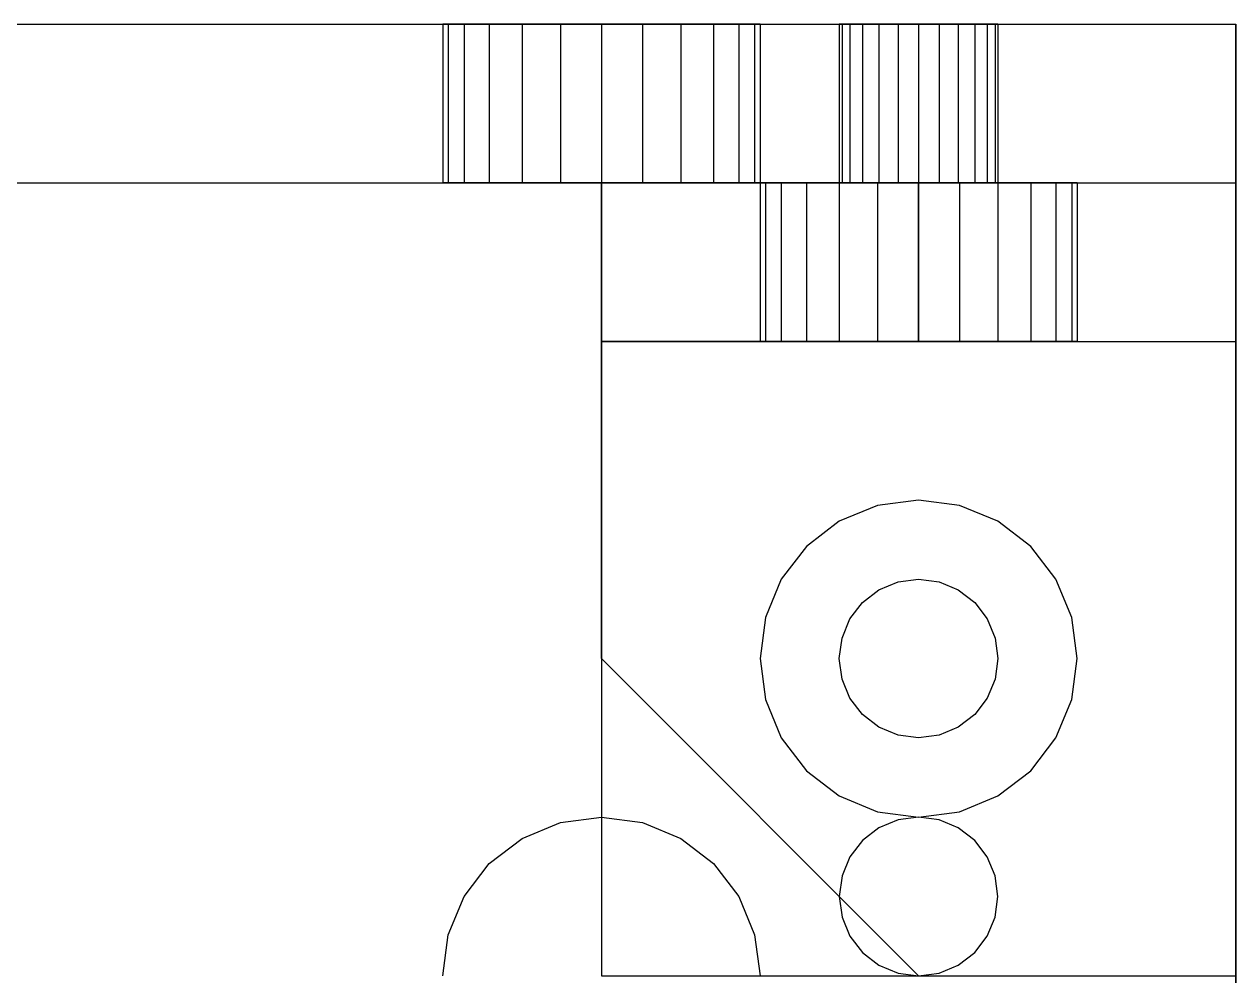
# Model space of a CAD drawing. Header units: metres. Extents: x 0 to 3.5, y -1.5 to 0.
# Drawn here: x 2.545 to 3.5, y -0.75 to 0 of the extents above; entities that cross this region are included whole.
import ezdxf

# ---------------------------------------------------------------- set-up
doc = ezdxf.new("R2010")
doc.units = ezdxf.units.M

msp = doc.modelspace()

# ---------------------------------------------------------------- linework, layer by layer
at = {"layer": 'MY3DLAYER'}
for p, q in [((0, 0), (3.5, 0)), ((0, 0, 1.5), (3.5, 0, 1.5)), ((3.1875, 0, 0.5), (3.18963, 0, 0.51618)), ((3.1875, 0, 0.5), (3.1875, -0.125, 0.5)), ((3.18963, 0, 0.48382), (3.1875, 0, 0.5)), ((3.1875, 0, 1), (3.18963, 0, 1.01618)), ((3.18963, 0, 0.98382), (3.1875, 0, 1)), ((3.1875, 0, 1), (3.1875, -0.125, 1)), ((3.18963, 0, 0.51618), (3.18963, -0.125, 0.51618)), ((3.18963, 0, 0.48382), (3.18963, -0.125, 0.48382)), ((3.18963, 0, 0.51618), (3.19587, 0, 0.53125)), ((3.19587, 0, 0.46875), (3.18963, 0, 0.48382)), ((3.18963, 0, 1.01618), (3.19587, 0, 1.03125)), ((3.18963, 0, 1.01618), (3.18963, -0.125, 1.01618)), ((3.19587, 0, 0.53125), (3.20581, 0, 0.54419)), ((3.19587, 0, 0.53125), (3.19587, -0.125, 0.53125)), ((3.20581, 0, 0.45581), (3.19587, 0, 0.46875)), ((3.19587, 0, 0.46875), (3.19587, -0.125, 0.46875)), ((3.19587, 0, 1.03125), (3.20581, 0, 1.04419)), ((3.19587, 0, 1.03125), (3.19587, -0.125, 1.03125)), ((3.20581, 0, 0.54419), (3.20581, -0.125, 0.54419)), ((3.20581, 0, 0.45581), (3.20581, -0.125, 0.45581)), ((3.21875, 0, 0.44587), (3.20581, 0, 0.45581)), ((3.20581, 0, 0.54419), (3.21875, 0, 0.55413)), ((3.20581, 0, 1.04419), (3.21875, 0, 1.05413)), ((3.20581, 0, 1.04419), (3.20581, -0.125, 1.04419)), ((3.21875, 0, 0.55413), (3.21875, -0.125, 0.55413)), ((3.23382, 0, 0.43963), (3.21875, 0, 0.44587)), ((3.21875, 0, 0.44587), (3.21875, -0.125, 0.44587)), ((3.21875, 0, 0.55413), (3.23382, 0, 0.56037)), ((3.21875, 0, 1.05413), (3.23382, 0, 1.06037)), ((3.21875, 0, 1.05413), (3.21875, -0.125, 1.05413)), ((3.25, 0, 0.4375), (3.23382, 0, 0.43963)), ((3.23382, 0, 0.43963), (3.23382, -0.125, 0.43963)), ((3.23382, 0, 0.56037), (3.23382, -0.125, 0.56037)), ((3.23382, 0, 0.56037), (3.25, 0, 0.5625)), ((3.23382, 0, 1.06037), (3.25, 0, 1.0625)), ((3.23382, 0, 1.06037), (3.23382, -0.125, 1.06037)), ((3.25, 0, 0.4375), (3.25, -0.125, 0.4375)), ((3.26618, 0, 0.43963), (3.25, 0, 0.4375)), ((3.25, 0, 0.5625), (3.26618, 0, 0.56037)), ((3.25, 0, 0.5625), (3.25, -0.125, 0.5625)), ((3.25, 0, 1.0625), (3.26618, 0, 1.06037)), ((3.25, 0, 1.0625), (3.25, -0.125, 1.0625)), ((3.26618, 0, 0.56037), (3.28125, 0, 0.55413)), ((3.26618, 0, 0.56037), (3.26618, -0.125, 0.56037)), ((3.26618, 0, 0.43963), (3.26618, -0.125, 0.43963)), ((3.28125, 0, 0.44587), (3.26618, 0, 0.43963)), ((3.26618, 0, 1.06037), (3.28125, 0, 1.05413)), ((3.26618, 0, 1.06037), (3.26618, -0.125, 1.06037)), ((3.28125, 0, 0.55413), (3.28125, -0.125, 0.55413)), ((3.29419, 0, 0.45581), (3.28125, 0, 0.44587)), ((3.28125, 0, 0.55413), (3.29419, 0, 0.54419)), ((3.28125, 0, 0.44587), (3.28125, -0.125, 0.44587)), ((3.28125, 0, 1.05413), (3.29419, 0, 1.04419)), ((3.28125, 0, 1.05413), (3.28125, -0.125, 1.05413)), ((3.30413, 0, 0.46875), (3.29419, 0, 0.45581)), ((3.29419, 0, 0.45581), (3.29419, -0.125, 0.45581)), ((3.29419, 0, 0.54419), (3.29419, -0.125, 0.54419)), ((3.29419, 0, 0.54419), (3.30413, 0, 0.53125)), ((3.29419, 0, 1.04419), (3.30413, 0, 1.03125)), ((3.29419, 0, 1.04419), (3.29419, -0.125, 1.04419)), ((3.30413, 0, 0.53125), (3.31037, 0, 0.51618)), ((3.30413, 0, 0.53125), (3.30413, -0.125, 0.53125)), ((3.31037, 0, 0.48382), (3.30413, 0, 0.46875)), ((3.30413, 0, 0.46875), (3.30413, -0.125, 0.46875)), ((3.30413, 0, 1.03125), (3.31037, 0, 1.01618)), ((3.30413, 0, 1.03125), (3.30413, -0.125, 1.03125)), ((3.31037, 0, 0.51618), (3.31037, -0.125, 0.51618)), ((3.31037, 0, 0.51618), (3.3125, 0, 0.5)), ((3.3125, 0, 0.5), (3.31037, 0, 0.48382)), ((3.31037, 0, 0.48382), (3.31037, -0.125, 0.48382)), ((3.3125, 0, 1), (3.31037, 0, 0.98382)), ((3.31037, 0, 1.01618), (3.3125, 0, 1)), ((3.31037, 0, 1.01618), (3.31037, -0.125, 1.01618)), ((3.3125, 0, 0.5), (3.3125, -0.125, 0.5)), ((3.3125, 0, 1), (3.3125, -0.125, 1)), ((3.5, 0, 1.5), (3.5, -1.5, 1.5)), ((3.5, 0), (3.5, 0, 1.5)), ((3.5, -1.5), (3.5, 0)), ((2.875, 0, 0.75), (2.87926, 0, 0.78235)), ((2.87926, 0, 0.71765), (2.875, 0, 0.75)), ((2.875, 0, 0.75), (2.875, -0.125, 0.75)), ((2.89175, 0, 0.6875), (2.87926, 0, 0.71765)), ((2.87926, 0, 0.78235), (2.89175, 0, 0.8125)), ((2.87926, 0, 0.78235), (2.87926, -0.125, 0.78235)), ((2.87926, 0, 0.71765), (2.87926, -0.125, 0.71765)), ((2.91161, 0, 0.66161), (2.89175, 0, 0.6875)), ((2.89175, 0, 0.8125), (2.91161, 0, 0.83839)), ((2.89175, 0, 0.6875), (2.89175, -0.125, 0.6875)), ((2.89175, 0, 0.8125), (2.89175, -0.125, 0.8125)), ((2.9375, 0, 0.64175), (2.91161, 0, 0.66161)), ((2.91161, 0, 0.83839), (2.9375, 0, 0.85825)), ((2.91161, 0, 0.83839), (2.91161, -0.125, 0.83839)), ((2.91161, 0, 0.66161), (2.91161, -0.125, 0.66161)), ((2.96765, 0, 0.62926), (2.9375, 0, 0.64175)), ((2.9375, 0, 0.85825), (2.96765, 0, 0.87074)), ((2.9375, 0, 0.85825), (2.9375, -0.125, 0.85825)), ((2.9375, 0, 0.64175), (2.9375, -0.125, 0.64175)), ((3, 0, 0.625), (2.96765, 0, 0.62926)), ((2.96765, 0, 0.87074), (3, 0, 0.875)), ((2.96765, 0, 0.87074), (2.96765, -0.125, 0.87074)), ((2.96765, 0, 0.62926), (2.96765, -0.125, 0.62926)), ((3.03235, 0, 0.62926), (3, 0, 0.625)), ((3, 0, 0.875), (3.03235, 0, 0.87074)), ((3, 0, 0.875), (3, -0.125, 0.875)), ((3, 0, 0.625), (3, -0.125, 0.625)), ((3.0625, 0, 0.64175), (3.03235, 0, 0.62926)), ((3.03235, 0, 0.87074), (3.0625, 0, 0.85825)), ((3.03235, 0, 0.87074), (3.03235, -0.125, 0.87074)), ((3.03235, 0, 0.62926), (3.03235, -0.125, 0.62926)), ((3.08839, 0, 0.66161), (3.0625, 0, 0.64175)), ((3.0625, 0, 0.85825), (3.08839, 0, 0.83839)), ((3.0625, 0, 0.85825), (3.0625, -0.125, 0.85825)), ((3.0625, 0, 0.64175), (3.0625, -0.125, 0.64175)), ((3.10825, 0, 0.6875), (3.08839, 0, 0.66161)), ((3.08839, 0, 0.83839), (3.10825, 0, 0.8125)), ((3.08839, 0, 0.83839), (3.08839, -0.125, 0.83839)), ((3.08839, 0, 0.66161), (3.08839, -0.125, 0.66161)), ((3.12074, 0, 0.71765), (3.10825, 0, 0.6875)), ((3.10825, 0, 0.8125), (3.12074, 0, 0.78235)), ((3.10825, 0, 0.8125), (3.10825, -0.125, 0.8125)), ((3.10825, 0, 0.6875), (3.10825, -0.125, 0.6875)), ((3.125, 0, 0.75), (3.12074, 0, 0.71765)), ((3.12074, 0, 0.78235), (3.125, 0, 0.75)), ((3.12074, 0, 0.71765), (3.12074, -0.125, 0.71765)), ((3.12074, 0, 0.78235), (3.12074, -0.125, 0.78235)), ((3.125, 0, 0.75), (3.125, -0.125, 0.75)), ((3.19587, 0, 0.96875), (3.18963, 0, 0.98382)), ((3.18963, 0, 0.98382), (3.18963, -0.125, 0.98382)), ((3.20581, 0, 0.95581), (3.19587, 0, 0.96875)), ((3.19587, 0, 0.96875), (3.19587, -0.125, 0.96875)), ((3.21875, 0, 0.94587), (3.20581, 0, 0.95581)), ((3.20581, 0, 0.95581), (3.20581, -0.125, 0.95581)), ((3.23382, 0, 0.93963), (3.21875, 0, 0.94587)), ((3.21875, 0, 0.94587), (3.21875, -0.125, 0.94587)), ((3.25, 0, 0.9375), (3.23382, 0, 0.93963)), ((3.23382, 0, 0.93963), (3.23382, -0.125, 0.93963)), ((3.26618, 0, 0.93963), (3.25, 0, 0.9375)), ((3.25, 0, 0.9375), (3.25, -0.125, 0.9375)), ((3.28125, 0, 0.94587), (3.26618, 0, 0.93963)), ((3.26618, 0, 0.93963), (3.26618, -0.125, 0.93963)), ((3.29419, 0, 0.95581), (3.28125, 0, 0.94587)), ((3.28125, 0, 0.94587), (3.28125, -0.125, 0.94587)), ((3.30413, 0, 0.96875), (3.29419, 0, 0.95581)), ((3.29419, 0, 0.95581), (3.29419, -0.125, 0.95581)), ((3.31037, 0, 0.98382), (3.30413, 0, 0.96875)), ((3.30413, 0, 0.96875), (3.30413, -0.125, 0.96875)), ((3.31037, 0, 0.98382), (3.31037, -0.125, 0.98382)), ((0.5, -0.125, 0.125), (3, -0.125, 0.125)), ((0.5, -0.125, 1.375), (3, -0.125, 1.375)), ((2.875, -0.125, 0.75), (2.87926, -0.125, 0.78235)), ((2.87926, -0.125, 0.71765), (2.875, -0.125, 0.75)), ((2.87926, -0.125, 0.78235), (2.89175, -0.125, 0.8125)), ((2.89175, -0.125, 0.6875), (2.87926, -0.125, 0.71765)), ((2.89175, -0.125, 0.8125), (2.91161, -0.125, 0.83839)), ((2.91161, -0.125, 0.66161), (2.89175, -0.125, 0.6875)), ((2.91161, -0.125, 0.83839), (2.9375, -0.125, 0.85825)), ((2.9375, -0.125, 0.64175), (2.91161, -0.125, 0.66161)), ((2.9375, -0.125, 0.85825), (2.96765, -0.125, 0.87074)), ((2.96765, -0.125, 0.62926), (2.9375, -0.125, 0.64175)), ((2.96765, -0.125, 0.87074), (3, -0.125, 0.875)), ((3, -0.125, 0.625), (2.96765, -0.125, 0.62926)), ((3.25, -0.125, 0.75), (3, -0.125, 0.5)), ((3, -0.125, 0.125), (3, -0.125, 0.5)), ((3, -0.125, 0.125), (3, -0.5, 0.125)), ((3, -0.25, 0.5), (3, -0.125, 0.5)), ((3, -0.125, 1.375), (3, -0.75, 1.375)), ((3, -0.125, 1.375), (3, -0.125, 1)), ((3.25, -0.125, 0.75), (3, -0.125, 1)), ((3, -0.25, 1), (3, -0.125, 1)), ((3, -0.125, 0.875), (3.03235, -0.125, 0.87074)), ((3.03235, -0.125, 0.62926), (3, -0.125, 0.625)), ((3, -0.125, 0.125), (3.5, -0.125, 0.125)), ((3, -0.125, 1.375), (3.5, -0.125, 1.375)), ((3.03235, -0.125, 0.87074), (3.0625, -0.125, 0.85825)), ((3.0625, -0.125, 0.64175), (3.03235, -0.125, 0.62926)), ((3.0625, -0.125, 0.85825), (3.08839, -0.125, 0.83839)), ((3.08839, -0.125, 0.66161), (3.0625, -0.125, 0.64175)), ((3.08839, -0.125, 0.83839), (3.10825, -0.125, 0.8125)), ((3.10825, -0.125, 0.6875), (3.08839, -0.125, 0.66161)), ((3.10825, -0.125, 0.8125), (3.12074, -0.125, 0.78235)), ((3.12074, -0.125, 0.71765), (3.10825, -0.125, 0.6875)), ((3.12074, -0.125, 0.78235), (3.125, -0.125, 0.75)), ((3.125, -0.125, 0.75), (3.12074, -0.125, 0.71765)), ((3.125, -0.125, 0.5), (3.12926, -0.125, 0.46765)), ((3.12926, -0.125, 0.53235), (3.125, -0.125, 0.5)), ((3.125, -0.125, 0.5), (3.125, -0.25, 0.5)), ((3.12926, -0.125, 1.03235), (3.125, -0.125, 1)), ((3.125, -0.125, 1), (3.125, -0.25, 1)), ((3.125, -0.125, 1), (3.12926, -0.125, 0.96765)), ((3.12926, -0.125, 0.46765), (3.14175, -0.125, 0.4375)), ((3.12926, -0.125, 0.53235), (3.12926, -0.25, 0.53235)), ((3.14175, -0.125, 0.5625), (3.12926, -0.125, 0.53235)), ((3.12926, -0.125, 0.46765), (3.12926, -0.25, 0.46765)), ((3.14175, -0.125, 1.0625), (3.12926, -0.125, 1.03235)), ((3.12926, -0.125, 1.03235), (3.12926, -0.25, 1.03235)), ((3.12926, -0.125, 0.96765), (3.12926, -0.25, 0.96765)), ((3.12926, -0.125, 0.96765), (3.14175, -0.125, 0.9375)), ((3.16161, -0.125, 0.58839), (3.14175, -0.125, 0.5625)), ((3.14175, -0.125, 0.5625), (3.14175, -0.25, 0.5625)), ((3.14175, -0.125, 0.4375), (3.16161, -0.125, 0.41161)), ((3.14175, -0.125, 0.4375), (3.14175, -0.25, 0.4375)), ((3.16161, -0.125, 1.08839), (3.14175, -0.125, 1.0625)), ((3.14175, -0.125, 1.0625), (3.14175, -0.25, 1.0625)), ((3.14175, -0.125, 0.9375), (3.14175, -0.25, 0.9375)), ((3.14175, -0.125, 0.9375), (3.16161, -0.125, 0.91161)), ((3.1875, -0.125, 0.60825), (3.16161, -0.125, 0.58839)), ((3.16161, -0.125, 0.58839), (3.16161, -0.25, 0.58839)), ((3.16161, -0.125, 0.41161), (3.1875, -0.125, 0.39175)), ((3.16161, -0.125, 0.41161), (3.16161, -0.25, 0.41161)), ((3.16161, -0.125, 1.08839), (3.16161, -0.25, 1.08839)), ((3.16161, -0.125, 0.91161), (3.16161, -0.25, 0.91161)), ((3.16161, -0.125, 0.91161), (3.1875, -0.125, 0.89175)), ((3.1875, -0.125, 1.10825), (3.16161, -0.125, 1.08839)), ((3.21765, -0.125, 0.62074), (3.1875, -0.125, 0.60825)), ((3.1875, -0.125, 0.60825), (3.1875, -0.25, 0.60825)), ((3.1875, -0.125, 0.39175), (3.21765, -0.125, 0.37926)), ((3.1875, -0.125, 0.39175), (3.1875, -0.25, 0.39175)), ((3.1875, -0.125, 0.89175), (3.1875, -0.25, 0.89175)), ((3.1875, -0.125, 0.89175), (3.21765, -0.125, 0.87926)), ((3.21765, -0.125, 1.12074), (3.1875, -0.125, 1.10825)), ((3.1875, -0.125, 1.10825), (3.1875, -0.25, 1.10825)), ((3.1875, -0.125, 0.5), (3.18963, -0.125, 0.51618)), ((3.18963, -0.125, 0.48382), (3.1875, -0.125, 0.5)), ((3.1875, -0.125, 1), (3.18963, -0.125, 1.01618)), ((3.18963, -0.125, 0.98382), (3.1875, -0.125, 1)), ((3.18963, -0.125, 0.51618), (3.19587, -0.125, 0.53125)), ((3.19587, -0.125, 0.46875), (3.18963, -0.125, 0.48382)), ((3.18963, -0.125, 1.01618), (3.19587, -0.125, 1.03125)), ((3.19587, -0.125, 0.96875), (3.18963, -0.125, 0.98382)), ((3.19587, -0.125, 0.53125), (3.20581, -0.125, 0.54419)), ((3.20581, -0.125, 0.45581), (3.19587, -0.125, 0.46875)), ((3.19587, -0.125, 1.03125), (3.20581, -0.125, 1.04419)), ((3.20581, -0.125, 0.95581), (3.19587, -0.125, 0.96875)), ((3.20581, -0.125, 0.54419), (3.21875, -0.125, 0.55413)), ((3.21875, -0.125, 0.44587), (3.20581, -0.125, 0.45581)), ((3.20581, -0.125, 1.04419), (3.21875, -0.125, 1.05413)), ((3.21875, -0.125, 0.94587), (3.20581, -0.125, 0.95581)), ((3.25, -0.125, 0.625), (3.21765, -0.125, 0.62074)), ((3.21765, -0.125, 0.62074), (3.21765, -0.25, 0.62074)), ((3.21765, -0.125, 0.37926), (3.25, -0.125, 0.375)), ((3.21765, -0.125, 0.37926), (3.21765, -0.25, 0.37926)), ((3.21765, -0.125, 0.87926), (3.21765, -0.25, 0.87926)), ((3.21765, -0.125, 0.87926), (3.25, -0.125, 0.875)), ((3.25, -0.125, 1.125), (3.21765, -0.125, 1.12074)), ((3.21765, -0.125, 1.12074), (3.21765, -0.25, 1.12074)), ((3.21875, -0.125, 0.55413), (3.23382, -0.125, 0.56037)), ((3.23382, -0.125, 0.43963), (3.21875, -0.125, 0.44587)), ((3.21875, -0.125, 1.05413), (3.23382, -0.125, 1.06037)), ((3.23382, -0.125, 0.93963), (3.21875, -0.125, 0.94587)), ((3.25, -0.125, 0.4375), (3.23382, -0.125, 0.43963)), ((3.23382, -0.125, 0.56037), (3.25, -0.125, 0.5625)), ((3.23382, -0.125, 1.06037), (3.25, -0.125, 1.0625)), ((3.25, -0.125, 0.9375), (3.23382, -0.125, 0.93963)), ((3.25, -0.125, 0.625), (3.25, -0.25, 0.625)), ((3.28235, -0.125, 0.62074), (3.25, -0.125, 0.625)), ((3.25, -0.125, 0.375), (3.28235, -0.125, 0.37926)), ((3.25, -0.125, 0.375), (3.25, -0.25, 0.375)), ((3.25, -0.125, 0.875), (3.25, -0.25, 0.875)), ((3.25, -0.125, 0.875), (3.28235, -0.125, 0.87926)), ((3.25, -0.125, 0.75), (3.5, -0.125, 0.75)), ((3.28235, -0.125, 1.12074), (3.25, -0.125, 1.125)), ((3.25, -0.125, 1.125), (3.25, -0.25, 1.125)), ((3.25, -0.25, 0.75), (3.25, -0.125, 0.75)), ((3.26618, -0.125, 0.43963), (3.25, -0.125, 0.4375)), ((3.25, -0.125, 0.5625), (3.26618, -0.125, 0.56037)), ((3.25, -0.125, 1.0625), (3.26618, -0.125, 1.06037)), ((3.26618, -0.125, 0.93963), (3.25, -0.125, 0.9375)), ((3.26618, -0.125, 0.56037), (3.28125, -0.125, 0.55413)), ((3.28125, -0.125, 0.44587), (3.26618, -0.125, 0.43963)), ((3.26618, -0.125, 1.06037), (3.28125, -0.125, 1.05413)), ((3.28125, -0.125, 0.94587), (3.26618, -0.125, 0.93963)), ((3.29419, -0.125, 0.45581), (3.28125, -0.125, 0.44587)), ((3.28125, -0.125, 0.55413), (3.29419, -0.125, 0.54419)), ((3.28125, -0.125, 1.05413), (3.29419, -0.125, 1.04419)), ((3.29419, -0.125, 0.95581), (3.28125, -0.125, 0.94587)), ((3.28235, -0.125, 0.62074), (3.28235, -0.25, 0.62074)), ((3.28235, -0.125, 0.37926), (3.3125, -0.125, 0.39175)), ((3.28235, -0.125, 0.37926), (3.28235, -0.25, 0.37926)), ((3.3125, -0.125, 0.60825), (3.28235, -0.125, 0.62074)), ((3.28235, -0.125, 0.87926), (3.28235, -0.25, 0.87926)), ((3.28235, -0.125, 0.87926), (3.3125, -0.125, 0.89175)), ((3.3125, -0.125, 1.10825), (3.28235, -0.125, 1.12074)), ((3.28235, -0.125, 1.12074), (3.28235, -0.25, 1.12074)), ((3.30413, -0.125, 0.46875), (3.29419, -0.125, 0.45581)), ((3.29419, -0.125, 0.54419), (3.30413, -0.125, 0.53125)), ((3.29419, -0.125, 1.04419), (3.30413, -0.125, 1.03125)), ((3.30413, -0.125, 0.96875), (3.29419, -0.125, 0.95581)), ((3.30413, -0.125, 0.53125), (3.31037, -0.125, 0.51618)), ((3.31037, -0.125, 0.48382), (3.30413, -0.125, 0.46875)), ((3.30413, -0.125, 1.03125), (3.31037, -0.125, 1.01618)), ((3.31037, -0.125, 0.98382), (3.30413, -0.125, 0.96875)), ((3.31037, -0.125, 0.51618), (3.3125, -0.125, 0.5)), ((3.3125, -0.125, 0.5), (3.31037, -0.125, 0.48382)), ((3.31037, -0.125, 1.01618), (3.3125, -0.125, 1)), ((3.3125, -0.125, 1), (3.31037, -0.125, 0.98382)), ((3.33839, -0.125, 0.58839), (3.3125, -0.125, 0.60825)), ((3.3125, -0.125, 0.60825), (3.3125, -0.25, 0.60825)), ((3.3125, -0.125, 0.39175), (3.33839, -0.125, 0.41161)), ((3.3125, -0.125, 0.39175), (3.3125, -0.25, 0.39175)), ((3.3125, -0.125, 0.89175), (3.3125, -0.25, 0.89175)), ((3.3125, -0.125, 0.89175), (3.33839, -0.125, 0.91161)), ((3.33839, -0.125, 1.08839), (3.3125, -0.125, 1.10825)), ((3.3125, -0.125, 1.10825), (3.3125, -0.25, 1.10825)), ((3.33839, -0.125, 0.58839), (3.33839, -0.25, 0.58839)), ((3.33839, -0.125, 0.41161), (3.35825, -0.125, 0.4375)), ((3.33839, -0.125, 0.41161), (3.33839, -0.25, 0.41161)), ((3.35825, -0.125, 0.5625), (3.33839, -0.125, 0.58839)), ((3.33839, -0.125, 0.91161), (3.33839, -0.25, 0.91161)), ((3.33839, -0.125, 0.91161), (3.35825, -0.125, 0.9375)), ((3.35825, -0.125, 1.0625), (3.33839, -0.125, 1.08839)), ((3.33839, -0.125, 1.08839), (3.33839, -0.25, 1.08839)), ((3.37074, -0.125, 0.53235), (3.35825, -0.125, 0.5625)), ((3.35825, -0.125, 0.5625), (3.35825, -0.25, 0.5625)), ((3.35825, -0.125, 0.4375), (3.37074, -0.125, 0.46765)), ((3.35825, -0.125, 0.4375), (3.35825, -0.25, 0.4375)), ((3.35825, -0.125, 0.9375), (3.35825, -0.25, 0.9375)), ((3.35825, -0.125, 0.9375), (3.37074, -0.125, 0.96765)), ((3.37074, -0.125, 1.03235), (3.35825, -0.125, 1.0625)), ((3.35825, -0.125, 1.0625), (3.35825, -0.25, 1.0625)), ((3.37074, -0.125, 0.53235), (3.37074, -0.25, 0.53235)), ((3.37074, -0.125, 0.46765), (3.375, -0.125, 0.5)), ((3.37074, -0.125, 0.46765), (3.37074, -0.25, 0.46765)), ((3.375, -0.125, 0.5), (3.37074, -0.125, 0.53235)), ((3.37074, -0.125, 0.96765), (3.375, -0.125, 1)), ((3.37074, -0.125, 0.96765), (3.37074, -0.25, 0.96765)), ((3.375, -0.125, 1), (3.37074, -0.125, 1.03235)), ((3.37074, -0.125, 1.03235), (3.37074, -0.25, 1.03235)), ((3.375, -0.125, 0.5), (3.375, -0.25, 0.5)), ((3.375, -0.125, 1), (3.375, -0.25, 1)), ((3.5, -0.25, 0.75), (3.5, -0.125, 0.75)), ((3.5, -0.125, 0.125), (3.5, -0.75, 0.125)), ((3.5, -0.125, 1.375), (3.5, -0.125, 0.75)), ((3.5, -0.125, 0.75), (3.5, -0.125, 0.125)), ((3.5, -0.75, 1.375), (3.5, -0.125, 1.375)), ((3.25, -0.25, 0.75), (3, -0.25, 0.5)), ((3, -0.25, 0.25), (3, -0.25, 0.5)), ((3, -0.25, 0.25), (3.5, -0.25, 0.25)), ((3, -0.5, 0.25), (3, -0.25, 0.25)), ((3, -0.25, 1), (3, -0.25, 1.25)), ((3, -0.25, 1.25), (3, -0.75, 1.25)), ((3, -0.25, 1.25), (3.5, -0.25, 1.25)), ((3.25, -0.25, 0.75), (3, -0.25, 1)), ((3.12926, -0.25, 0.53235), (3.125, -0.25, 0.5)), ((3.125, -0.25, 0.5), (3.12926, -0.25, 0.46765)), ((3.12926, -0.25, 1.03235), (3.125, -0.25, 1)), ((3.125, -0.25, 1), (3.12926, -0.25, 0.96765)), ((3.12926, -0.25, 0.46765), (3.14175, -0.25, 0.4375)), ((3.14175, -0.25, 0.5625), (3.12926, -0.25, 0.53235)), ((3.14175, -0.25, 1.0625), (3.12926, -0.25, 1.03235)), ((3.12926, -0.25, 0.96765), (3.14175, -0.25, 0.9375)), ((3.16161, -0.25, 0.58839), (3.14175, -0.25, 0.5625)), ((3.14175, -0.25, 0.4375), (3.16161, -0.25, 0.41161)), ((3.16161, -0.25, 1.08839), (3.14175, -0.25, 1.0625)), ((3.14175, -0.25, 0.9375), (3.16161, -0.25, 0.91161)), ((3.1875, -0.25, 0.60825), (3.16161, -0.25, 0.58839)), ((3.16161, -0.25, 0.41161), (3.1875, -0.25, 0.39175)), ((3.16161, -0.25, 0.91161), (3.1875, -0.25, 0.89175)), ((3.1875, -0.25, 1.10825), (3.16161, -0.25, 1.08839)), ((3.21765, -0.25, 0.62074), (3.1875, -0.25, 0.60825)), ((3.1875, -0.25, 0.39175), (3.21765, -0.25, 0.37926)), ((3.1875, -0.25, 0.89175), (3.21765, -0.25, 0.87926)), ((3.21765, -0.25, 1.12074), (3.1875, -0.25, 1.10825)), ((3.25, -0.25, 0.625), (3.21765, -0.25, 0.62074)), ((3.21765, -0.25, 0.37926), (3.25, -0.25, 0.375)), ((3.21765, -0.25, 0.87926), (3.25, -0.25, 0.875)), ((3.25, -0.25, 1.125), (3.21765, -0.25, 1.12074)), ((3.28235, -0.25, 0.62074), (3.25, -0.25, 0.625)), ((3.25, -0.25, 0.375), (3.28235, -0.25, 0.37926)), ((3.25, -0.25, 0.875), (3.28235, -0.25, 0.87926)), ((3.28235, -0.25, 1.12074), (3.25, -0.25, 1.125)), ((3.25, -0.25, 0.75), (3.5, -0.25, 0.75)), ((3.28235, -0.25, 0.37926), (3.3125, -0.25, 0.39175)), ((3.3125, -0.25, 0.60825), (3.28235, -0.25, 0.62074)), ((3.28235, -0.25, 0.87926), (3.3125, -0.25, 0.89175)), ((3.3125, -0.25, 1.10825), (3.28235, -0.25, 1.12074)), ((3.33839, -0.25, 0.58839), (3.3125, -0.25, 0.60825)), ((3.3125, -0.25, 0.39175), (3.33839, -0.25, 0.41161)), ((3.3125, -0.25, 0.89175), (3.33839, -0.25, 0.91161)), ((3.33839, -0.25, 1.08839), (3.3125, -0.25, 1.10825)), ((3.35825, -0.25, 0.5625), (3.33839, -0.25, 0.58839)), ((3.33839, -0.25, 0.41161), (3.35825, -0.25, 0.4375)), ((3.33839, -0.25, 0.91161), (3.35825, -0.25, 0.9375)), ((3.35825, -0.25, 1.0625), (3.33839, -0.25, 1.08839)), ((3.37074, -0.25, 0.53235), (3.35825, -0.25, 0.5625)), ((3.35825, -0.25, 0.4375), (3.37074, -0.25, 0.46765)), ((3.35825, -0.25, 0.9375), (3.37074, -0.25, 0.96765)), ((3.37074, -0.25, 1.03235), (3.35825, -0.25, 1.0625)), ((3.37074, -0.25, 0.46765), (3.375, -0.25, 0.5)), ((3.375, -0.25, 0.5), (3.37074, -0.25, 0.53235)), ((3.37074, -0.25, 0.96765), (3.375, -0.25, 1)), ((3.375, -0.25, 1), (3.37074, -0.25, 1.03235)), ((3.5, -0.25, 0.25), (3.5, -0.25, 0.75)), ((3.5, -0.25, 0.25), (3.5, -0.75, 0.25)), ((3.5, -0.25, 1.25), (3.5, -0.25, 0.75)), ((3.5, -0.25, 1.25), (3.5, -0.75, 1.25)), ((3.21765, -0.37926, 0.125), (3.1875, -0.39175, 0.125)), ((3.21765, -0.37926, 0.25), (3.1875, -0.39175, 0.25)), ((3.25, -0.375, 0.125), (3.21765, -0.37926, 0.125)), ((3.25, -0.375, 0.25), (3.21765, -0.37926, 0.25)), ((3.21765, -0.37926, 0.125), (3.21765, -0.37926, 0.25)), ((3.28235, -0.37926, 0.125), (3.25, -0.375, 0.125)), ((3.28235, -0.37926, 0.25), (3.25, -0.375, 0.25)), ((3.25, -0.375, 0.125), (3.25, -0.375, 0.25)), ((3.3125, -0.39175, 0.125), (3.28235, -0.37926, 0.125)), ((3.3125, -0.39175, 0.25), (3.28235, -0.37926, 0.25)), ((3.28235, -0.37926, 0.125), (3.28235, -0.37926, 0.25)), ((3.1875, -0.39175, 0.125), (3.16161, -0.41161, 0.125)), ((3.1875, -0.39175, 0.25), (3.16161, -0.41161, 0.25)), ((3.1875, -0.39175, 0.125), (3.1875, -0.39175, 0.25)), ((3.33839, -0.41161, 0.125), (3.3125, -0.39175, 0.125)), ((3.33839, -0.41161, 0.25), (3.3125, -0.39175, 0.25)), ((3.3125, -0.39175, 0.125), (3.3125, -0.39175, 0.25)), ((3.16161, -0.41161, 0.125), (3.14175, -0.4375, 0.125)), ((3.16161, -0.41161, 0.25), (3.14175, -0.4375, 0.25)), ((3.16161, -0.41161, 0.125), (3.16161, -0.41161, 0.25)), ((3.35825, -0.4375, 0.25), (3.33839, -0.41161, 0.25)), ((3.35825, -0.4375, 0.125), (3.33839, -0.41161, 0.125)), ((3.33839, -0.41161, 0.125), (3.33839, -0.41161, 0.25)), ((3.14175, -0.4375, 0.25), (3.12926, -0.46765, 0.25)), ((3.14175, -0.4375, 0.125), (3.12926, -0.46765, 0.125)), ((3.14175, -0.4375, 0.125), (3.14175, -0.4375, 0.25)), ((3.23382, -0.43963), (3.25, -0.4375)), ((3.23382, -0.43963, 0.125), (3.25, -0.4375, 0.125)), ((3.25, -0.4375), (3.25, -0.4375, 0.125)), ((3.25, -0.4375), (3.26618, -0.43963)), ((3.25, -0.4375, 0.125), (3.26618, -0.43963, 0.125)), ((3.37074, -0.46765, 0.25), (3.35825, -0.4375, 0.25)), ((3.37074, -0.46765, 0.125), (3.35825, -0.4375, 0.125)), ((3.35825, -0.4375, 0.125), (3.35825, -0.4375, 0.25)), ((3.20581, -0.45581), (3.21875, -0.44587)), ((3.20581, -0.45581, 0.125), (3.21875, -0.44587, 0.125)), ((3.21875, -0.44587), (3.23382, -0.43963)), ((3.21875, -0.44587, 0.125), (3.23382, -0.43963, 0.125)), ((3.21875, -0.44587), (3.21875, -0.44587, 0.125)), ((3.23382, -0.43963), (3.23382, -0.43963, 0.125)), ((3.26618, -0.43963), (3.26618, -0.43963, 0.125)), ((3.26618, -0.43963), (3.28125, -0.44587)), ((3.26618, -0.43963, 0.125), (3.28125, -0.44587, 0.125)), ((3.28125, -0.44587), (3.28125, -0.44587, 0.125)), ((3.28125, -0.44587), (3.29419, -0.45581)), ((3.28125, -0.44587, 0.125), (3.29419, -0.45581, 0.125)), ((3.19587, -0.46875), (3.20581, -0.45581)), ((3.19587, -0.46875, 0.125), (3.20581, -0.45581, 0.125)), ((3.20581, -0.45581), (3.20581, -0.45581, 0.125)), ((3.29419, -0.45581), (3.29419, -0.45581, 0.125)), ((3.29419, -0.45581, 0.125), (3.30413, -0.46875, 0.125)), ((3.29419, -0.45581), (3.30413, -0.46875)), ((3.12926, -0.46765, 0.125), (3.125, -0.5, 0.125)), ((3.12926, -0.46765, 0.25), (3.125, -0.5, 0.25)), ((3.12926, -0.46765, 0.125), (3.12926, -0.46765, 0.25)), ((3.37074, -0.46765, 0.125), (3.37074, -0.46765, 0.25)), ((3.375, -0.5, 0.125), (3.37074, -0.46765, 0.125)), ((3.375, -0.5, 0.25), (3.37074, -0.46765, 0.25)), ((3.18963, -0.48382, 0.125), (3.19587, -0.46875, 0.125)), ((3.18963, -0.48382), (3.19587, -0.46875)), ((3.19587, -0.46875), (3.19587, -0.46875, 0.125)), ((3.30413, -0.46875), (3.30413, -0.46875, 0.125)), ((3.30413, -0.46875, 0.125), (3.31037, -0.48382, 0.125)), ((3.30413, -0.46875), (3.31037, -0.48382)), ((3.1875, -0.5), (3.18963, -0.48382)), ((3.1875, -0.5, 0.125), (3.18963, -0.48382, 0.125)), ((3.18963, -0.48382), (3.18963, -0.48382, 0.125)), ((3.31037, -0.48382), (3.31037, -0.48382, 0.125)), ((3.31037, -0.48382, 0.125), (3.3125, -0.5, 0.125)), ((3.31037, -0.48382), (3.3125, -0.5)), ((3.25, -0.75, 0.125), (3, -0.5, 0.125)), ((3, -0.5, 0.25), (3, -0.5, 0.125)), ((3.25, -0.75, 0.25), (3, -0.5, 0.25)), ((3.125, -0.5, 0.25), (3.12926, -0.53235, 0.25)), ((3.125, -0.5, 0.125), (3.12926, -0.53235, 0.125)), ((3.125, -0.5, 0.125), (3.125, -0.5, 0.25)), ((3.18963, -0.51618), (3.1875, -0.5)), ((3.1875, -0.5), (3.1875, -0.5, 0.125)), ((3.18963, -0.51618, 0.125), (3.1875, -0.5, 0.125)), ((3.3125, -0.5), (3.31037, -0.51618)), ((3.3125, -0.5, 0.125), (3.31037, -0.51618, 0.125)), ((3.3125, -0.5), (3.3125, -0.5, 0.125)), ((3.37074, -0.53235, 0.125), (3.375, -0.5, 0.125)), ((3.37074, -0.53235, 0.25), (3.375, -0.5, 0.25)), ((3.375, -0.5, 0.125), (3.375, -0.5, 0.25)), ((3.19587, -0.53125), (3.18963, -0.51618)), ((3.18963, -0.51618), (3.18963, -0.51618, 0.125)), ((3.19587, -0.53125, 0.125), (3.18963, -0.51618, 0.125)), ((3.31037, -0.51618, 0.125), (3.30413, -0.53125, 0.125)), ((3.31037, -0.51618), (3.30413, -0.53125)), ((3.31037, -0.51618), (3.31037, -0.51618, 0.125)), ((3.12926, -0.53235, 0.125), (3.12926, -0.53235, 0.25)), ((3.12926, -0.53235, 0.125), (3.14175, -0.5625, 0.125)), ((3.12926, -0.53235, 0.25), (3.14175, -0.5625, 0.25)), ((3.19587, -0.53125), (3.19587, -0.53125, 0.125)), ((3.20581, -0.54419, 0.125), (3.19587, -0.53125, 0.125)), ((3.20581, -0.54419), (3.19587, -0.53125)), ((3.30413, -0.53125, 0.125), (3.29419, -0.54419, 0.125)), ((3.30413, -0.53125), (3.29419, -0.54419)), ((3.30413, -0.53125), (3.30413, -0.53125, 0.125)), ((3.35825, -0.5625, 0.125), (3.37074, -0.53235, 0.125)), ((3.35825, -0.5625, 0.25), (3.37074, -0.53235, 0.25)), ((3.37074, -0.53235, 0.125), (3.37074, -0.53235, 0.25)), ((3.20581, -0.54419), (3.20581, -0.54419, 0.125)), ((3.21875, -0.55413, 0.125), (3.20581, -0.54419, 0.125)), ((3.21875, -0.55413), (3.20581, -0.54419)), ((3.29419, -0.54419), (3.28125, -0.55413)), ((3.29419, -0.54419, 0.125), (3.28125, -0.55413, 0.125)), ((3.29419, -0.54419), (3.29419, -0.54419, 0.125)), ((3.14175, -0.5625, 0.25), (3.16161, -0.58839, 0.25)), ((3.14175, -0.5625, 0.125), (3.14175, -0.5625, 0.25)), ((3.14175, -0.5625, 0.125), (3.16161, -0.58839, 0.125)), ((3.21875, -0.55413), (3.21875, -0.55413, 0.125)), ((3.23382, -0.56037, 0.125), (3.21875, -0.55413, 0.125)), ((3.23382, -0.56037), (3.21875, -0.55413)), ((3.23382, -0.56037), (3.23382, -0.56037, 0.125)), ((3.25, -0.5625, 0.125), (3.23382, -0.56037, 0.125)), ((3.25, -0.5625), (3.23382, -0.56037)), ((3.26618, -0.56037), (3.25, -0.5625)), ((3.26618, -0.56037, 0.125), (3.25, -0.5625, 0.125)), ((3.25, -0.5625), (3.25, -0.5625, 0.125)), ((3.28125, -0.55413), (3.26618, -0.56037)), ((3.28125, -0.55413, 0.125), (3.26618, -0.56037, 0.125)), ((3.26618, -0.56037), (3.26618, -0.56037, 0.125)), ((3.28125, -0.55413), (3.28125, -0.55413, 0.125)), ((3.33839, -0.58839, 0.125), (3.35825, -0.5625, 0.125)), ((3.33839, -0.58839, 0.25), (3.35825, -0.5625, 0.25)), ((3.35825, -0.5625, 0.125), (3.35825, -0.5625, 0.25)), ((3.16161, -0.58839, 0.25), (3.1875, -0.60825, 0.25)), ((3.16161, -0.58839, 0.125), (3.16161, -0.58839, 0.25)), ((3.16161, -0.58839, 0.125), (3.1875, -0.60825, 0.125)), ((3.3125, -0.60825, 0.125), (3.33839, -0.58839, 0.125)), ((3.3125, -0.60825, 0.25), (3.33839, -0.58839, 0.25)), ((3.33839, -0.58839, 0.125), (3.33839, -0.58839, 0.25)), ((3.1875, -0.60825, 0.25), (3.21765, -0.62074, 0.25)), ((3.1875, -0.60825, 0.125), (3.21765, -0.62074, 0.125)), ((3.1875, -0.60825, 0.125), (3.1875, -0.60825, 0.25)), ((3.28235, -0.62074, 0.125), (3.3125, -0.60825, 0.125)), ((3.28235, -0.62074, 0.25), (3.3125, -0.60825, 0.25)), ((3.3125, -0.60825, 0.125), (3.3125, -0.60825, 0.25)), ((3.21765, -0.62074, 0.125), (3.21765, -0.62074, 0.25)), ((3.21765, -0.62074, 0.125), (3.25, -0.625, 0.125)), ((3.21765, -0.62074, 0.25), (3.25, -0.625, 0.25)), ((3.25, -0.625, 0.25), (3.28235, -0.62074, 0.25)), ((3.25, -0.625, 0.125), (3.28235, -0.62074, 0.125)), ((3.28235, -0.62074, 0.125), (3.28235, -0.62074, 0.25)), ((2.9375, -0.64175, 0.125), (2.96765, -0.62926, 0.125)), ((2.9375, -0.64175), (2.96765, -0.62926)), ((2.96765, -0.62926, 0.125), (3, -0.625, 0.125)), ((2.96765, -0.62926), (3, -0.625)), ((2.96765, -0.62926), (2.96765, -0.62926, 0.125)), ((3, -0.625, 0.125), (3.03235, -0.62926, 0.125)), ((3, -0.625), (3.03235, -0.62926)), ((3, -0.625), (3, -0.625, 0.125)), ((3.03235, -0.62926, 0.125), (3.0625, -0.64175, 0.125)), ((3.03235, -0.62926), (3.0625, -0.64175)), ((3.03235, -0.62926), (3.03235, -0.62926, 0.125)), ((3.23382, -0.62713, 1.375), (3.21875, -0.63337, 1.375)), ((3.23382, -0.62713, 1.5), (3.21875, -0.63337, 1.5)), ((3.25, -0.625, 1.375), (3.23382, -0.62713, 1.375)), ((3.25, -0.625, 1.5), (3.23382, -0.62713, 1.5)), ((3.23382, -0.62713, 1.375), (3.23382, -0.62713, 1.5)), ((3.25, -0.625, 0.125), (3.25, -0.625, 0.25)), ((3.26618, -0.62713, 1.375), (3.25, -0.625, 1.375)), ((3.26618, -0.62713, 1.5), (3.25, -0.625, 1.5)), ((3.25, -0.625, 1.375), (3.25, -0.625, 1.5)), ((3.28125, -0.63337, 1.375), (3.26618, -0.62713, 1.375)), ((3.28125, -0.63337, 1.5), (3.26618, -0.62713, 1.5)), ((3.26618, -0.62713, 1.375), (3.26618, -0.62713, 1.5)), ((3.21875, -0.63337, 1.375), (3.20581, -0.64331, 1.375)), ((3.21875, -0.63337, 1.5), (3.20581, -0.64331, 1.5)), ((3.21875, -0.63337, 1.375), (3.21875, -0.63337, 1.5)), ((3.29419, -0.64331, 1.375), (3.28125, -0.63337, 1.375)), ((3.29419, -0.64331, 1.5), (3.28125, -0.63337, 1.5)), ((3.28125, -0.63337, 1.375), (3.28125, -0.63337, 1.5)), ((2.91161, -0.66161, 0.125), (2.9375, -0.64175, 0.125)), ((2.91161, -0.66161), (2.9375, -0.64175)), ((2.9375, -0.64175), (2.9375, -0.64175, 0.125)), ((3.0625, -0.64175, 0.125), (3.08839, -0.66161, 0.125)), ((3.0625, -0.64175), (3.08839, -0.66161)), ((3.0625, -0.64175), (3.0625, -0.64175, 0.125)), ((3.20581, -0.64331, 1.375), (3.19587, -0.65625, 1.375)), ((3.20581, -0.64331, 1.5), (3.19587, -0.65625, 1.5)), ((3.20581, -0.64331, 1.375), (3.20581, -0.64331, 1.5)), ((3.30413, -0.65625, 1.375), (3.29419, -0.64331, 1.375)), ((3.30413, -0.65625, 1.5), (3.29419, -0.64331, 1.5)), ((3.29419, -0.64331, 1.375), (3.29419, -0.64331, 1.5)), ((3.19587, -0.65625, 1.375), (3.18963, -0.67132, 1.375)), ((3.19587, -0.65625, 1.5), (3.18963, -0.67132, 1.5)), ((3.19587, -0.65625, 1.375), (3.19587, -0.65625, 1.5)), ((3.31037, -0.67132, 1.375), (3.30413, -0.65625, 1.375)), ((3.31037, -0.67132, 1.5), (3.30413, -0.65625, 1.5)), ((3.30413, -0.65625, 1.375), (3.30413, -0.65625, 1.5)), ((2.89175, -0.6875, 0.125), (2.91161, -0.66161, 0.125)), ((2.89175, -0.6875), (2.91161, -0.66161)), ((2.91161, -0.66161), (2.91161, -0.66161, 0.125)), ((3.08839, -0.66161, 0.125), (3.10825, -0.6875, 0.125)), ((3.08839, -0.66161), (3.10825, -0.6875)), ((3.08839, -0.66161), (3.08839, -0.66161, 0.125)), ((3.18963, -0.67132, 1.375), (3.1875, -0.6875, 1.375)), ((3.18963, -0.67132, 1.5), (3.1875, -0.6875, 1.5)), ((3.18963, -0.67132, 1.375), (3.18963, -0.67132, 1.5)), ((3.3125, -0.6875, 1.375), (3.31037, -0.67132, 1.375)), ((3.3125, -0.6875, 1.5), (3.31037, -0.67132, 1.5)), ((3.31037, -0.67132, 1.375), (3.31037, -0.67132, 1.5)), ((2.87926, -0.71765, 0.125), (2.89175, -0.6875, 0.125)), ((2.87926, -0.71765), (2.89175, -0.6875)), ((2.89175, -0.6875), (2.89175, -0.6875, 0.125)), ((3.10825, -0.6875, 0.125), (3.12074, -0.71765, 0.125)), ((3.10825, -0.6875), (3.12074, -0.71765)), ((3.10825, -0.6875), (3.10825, -0.6875, 0.125)), ((3.1875, -0.6875, 1.375), (3.18963, -0.70368, 1.375)), ((3.1875, -0.6875, 1.375), (3.1875, -0.6875, 1.5)), ((3.1875, -0.6875, 1.5), (3.18963, -0.70368, 1.5)), ((3.31037, -0.70368, 1.375), (3.3125, -0.6875, 1.375)), ((3.31037, -0.70368, 1.5), (3.3125, -0.6875, 1.5)), ((3.3125, -0.6875, 1.375), (3.3125, -0.6875, 1.5)), ((3.18963, -0.70368, 1.375), (3.19587, -0.71875, 1.375)), ((3.18963, -0.70368, 1.5), (3.19587, -0.71875, 1.5)), ((3.18963, -0.70368, 1.375), (3.18963, -0.70368, 1.5)), ((3.30413, -0.71875, 1.375), (3.31037, -0.70368, 1.375)), ((3.30413, -0.71875, 1.5), (3.31037, -0.70368, 1.5)), ((3.31037, -0.70368, 1.375), (3.31037, -0.70368, 1.5)), ((2.875, -0.75, 0.125), (2.87926, -0.71765, 0.125)), ((2.875, -0.75), (2.87926, -0.71765)), ((2.87926, -0.71765), (2.87926, -0.71765, 0.125)), ((3.12074, -0.71765, 0.125), (3.125, -0.75, 0.125)), ((3.12074, -0.71765), (3.125, -0.75)), ((3.12074, -0.71765), (3.12074, -0.71765, 0.125)), ((3.19587, -0.71875, 1.375), (3.20581, -0.73169, 1.375)), ((3.19587, -0.71875, 1.5), (3.20581, -0.73169, 1.5)), ((3.19587, -0.71875, 1.375), (3.19587, -0.71875, 1.5)), ((3.29419, -0.73169, 1.375), (3.30413, -0.71875, 1.375)), ((3.29419, -0.73169, 1.5), (3.30413, -0.71875, 1.5)), ((3.30413, -0.71875, 1.375), (3.30413, -0.71875, 1.5)), ((3.20581, -0.73169, 1.375), (3.21875, -0.74163, 1.375)), ((3.20581, -0.73169, 1.5), (3.21875, -0.74163, 1.5)), ((3.20581, -0.73169, 1.375), (3.20581, -0.73169, 1.5)), ((3.28125, -0.74163, 1.375), (3.29419, -0.73169, 1.375)), ((3.28125, -0.74163, 1.5), (3.29419, -0.73169, 1.5)), ((3.29419, -0.73169, 1.375), (3.29419, -0.73169, 1.5)), ((3.21875, -0.74163, 1.375), (3.23382, -0.74787, 1.375)), ((3.21875, -0.74163, 1.5), (3.23382, -0.74787, 1.5)), ((3.21875, -0.74163, 1.375), (3.21875, -0.74163, 1.5)), ((3.26618, -0.74787, 1.375), (3.28125, -0.74163, 1.375)), ((3.26618, -0.74787, 1.5), (3.28125, -0.74163, 1.5)), ((3.28125, -0.74163, 1.375), (3.28125, -0.74163, 1.5)), ((3, -0.75, 1.375), (3.25, -0.75, 1.375)), ((3, -0.75, 1.25), (3.5, -0.75, 1.25)), ((3, -0.75, 1.375), (3, -0.75, 1.25)), ((3.23382, -0.74787, 1.375), (3.25, -0.75, 1.375)), ((3.23382, -0.74787, 1.5), (3.25, -0.75, 1.5)), ((3.23382, -0.74787, 1.375), (3.23382, -0.74787, 1.5)), ((3.25, -0.75, 1.375), (3.26618, -0.74787, 1.375)), ((3.25, -0.75, 1.5), (3.26618, -0.74787, 1.5)), ((3.25, -0.75, 1.375), (3.25, -0.75, 1.5)), ((3.25, -0.75, 1.375), (3.5, -0.75, 1.375)), ((3.26618, -0.74787, 1.375), (3.26618, -0.74787, 1.5)), ((3.5, -0.75, 1.25), (3.5, -0.75, 1.375)), ((3.5, -1.375, 1.375), (3.5, -0.75, 1.375))]:
    msp.add_line(p, q, dxfattribs=at)

doc.saveas('drawing.dxf')
